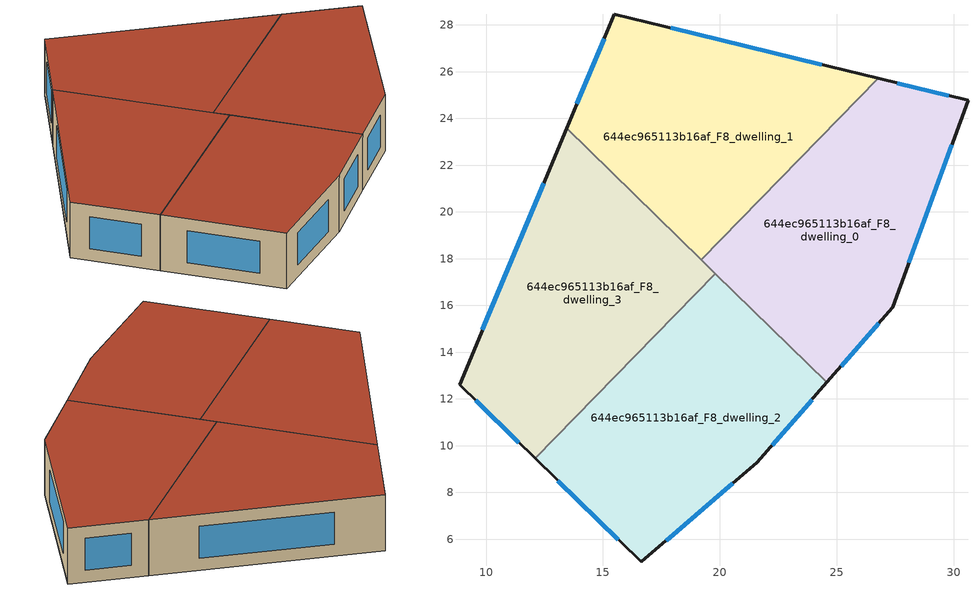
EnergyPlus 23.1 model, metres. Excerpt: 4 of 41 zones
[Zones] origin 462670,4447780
644ec965113b16af_F8_dwelling_0
 floor to 644ec965113b16af_F7_dwelling_0 (EU_floor_Construction): 30.62,24.77 27.4,15.93 24.59,12.7 19.21,17.95 26.77,25.71 z24
 wall outside (EU_wall_Construction): 24.59,12.7 27.4,15.93 30.62,24.77 26.77,25.71 z24:27
 wall to 644ec965113b16af_F8_dwelling_1 (EU_wall_Construction): 26.77,25.71 19.21,17.95 z24:27
 wall to 644ec965113b16af_F8_dwelling_2 (EU_wall_Construction): 19.81,17.36 24.59,12.7 z24:27
 wall to 644ec965113b16af_F8_dwelling_3 (EU_wall_Construction): 19.21,17.95 19.81,17.36 z24:27
 window (EU_Window_Construction): 29.8,24.97 27.6,25.51 / 28.09,17.82 29.93,22.88 / 25.19,13.39 26.8,15.24 z24.64:26.36
 roof outside (EU_roof_Construction): 27.4,15.93 30.62,24.77 26.77,25.71 19.21,17.95 24.59,12.7 z27
644ec965113b16af_F8_dwelling_1
 floor to 644ec965113b16af_F7_dwelling_1 (EU_floor_Construction): 26.77,25.71 19.21,17.95 13.45,23.57 15.49,28.46 z24
 wall outside (EU_wall_Construction): 26.77,25.71 15.49,28.46 13.45,23.57 z24:27
 wall to 644ec965113b16af_F8_dwelling_3 (EU_wall_Construction): 13.45,23.57 19.21,17.95 z24:27
 window (EU_Window_Construction): 15.05,27.41 13.88,24.62 / 24.36,26.3 17.91,27.87 z24.64:26.36
 roof outside (EU_roof_Construction): 19.21,17.95 26.77,25.71 15.49,28.46 13.45,23.57 z27
644ec965113b16af_F8_dwelling_2
 floor to 644ec965113b16af_F7_dwelling_2 (EU_floor_Construction): 24.59,12.7 21.61,9.3 16.64,5.03 12.1,9.46 19.81,17.36 z24
 wall outside (EU_wall_Construction): 12.1,9.46 16.64,5.03 21.61,9.3 24.59,12.7 z24:27
 wall to 644ec965113b16af_F8_dwelling_3 (EU_wall_Construction): 19.81,17.36 12.1,9.46 z24:27
 window (EU_Window_Construction): 13.07,8.51 15.66,5.98 / 22.25,10.03 23.95,11.97 / 17.7,5.94 20.55,8.38 z24.64:26.36
 roof outside (EU_roof_Construction): 21.61,9.3 24.59,12.7 19.81,17.36 12.1,9.46 16.64,5.03 z27
644ec965113b16af_F8_dwelling_3
 floor to 644ec965113b16af_F7_dwelling_3 (EU_floor_Construction): 19.81,17.36 12.1,9.46 8.87,12.61 13.45,23.57 z24
 wall outside (EU_wall_Construction): 13.45,23.57 8.87,12.61 12.1,9.46 z24:27
 window (EU_Window_Construction): 9.56,11.94 11.41,10.13 / 12.47,21.22 9.85,14.96 z24.64:26.36
 roof outside (EU_roof_Construction): 12.1,9.46 19.81,17.36 13.45,23.57 8.87,12.61 z27
[Building]
EU S2 Campaign: North Axis=0; Terrain=City; Solar Distribution=FullExterior
[Site:Location]
Yerevan-Zvartnots.Intl.AP: Latitude=40.15; Longitude=44.383; Time Zone=4; Elevation=854
[SizingPeriod:WeatherFileDays]
AnnualSizingPeriod: Begin Month=1; Begin Day of Month=1; End Month=12; End Day of Month=31; Day of Week for Start Day=Monday; Use Weather File Daylight Saving Period=No; Use Weather File Rain and Snow Indicators=No
[MATERIAL]
EU_InternalMass_Material: Roughness=MediumRough; Thickness=0.1; Conductivity=1; Density=1800; Specific Heat=900; Thermal Absorptance=0.9; Solar Absorptance=0.7; Visible Absorptance=0.7
[MATERIAL:NOMASS] Roughness=MediumRough; Thermal Absorptance=0.9; Solar Absorptance=0.7; Visible Absorptance=0.7
Name | Thermal Resistance
EU_wall_NoMass | 1.05043
EU_roof_NoMass | 1.45357
EU_floor_NoMass | 0.478065
[WINDOWMATERIAL:SIMPLEGLAZINGSYSTEM]
EU_Window_SimpleGlazing: UFactor=2.5566; Solar Heat Gain Coefficient=0.75; Visible Transmittance=0.75
[CONSTRUCTION]
EU_wall_Construction: EU_wall_NoMass
EU_roof_Construction: EU_roof_NoMass
EU_floor_Construction: EU_floor_NoMass
EU_Window_Construction: EU_Window_SimpleGlazing
EU_InternalMass_Construction: EU_InternalMass_Material
[ZONE] Type=1; Multiplier=1; Ceiling Height=autocalculate; Floor Area=autocalculate; Part of Total Floor Area=Yes
Name | Volume
644ec965113b16af_F8_dwelling_0 | 222.034
644ec965113b16af_F8_dwelling_1 | 222.049
644ec965113b16af_F8_dwelling_2 | 222.019
644ec965113b16af_F8_dwelling_3 | 222.035
[INTERNALMASS] Construction=EU_InternalMass_Construction
Name | Zone or ZoneList | Surface Area
644ec965113b16af_F8_dwelling_0_EU_InternalMass | 644ec965113b16af_F8_dwelling_0 | 74.0115
644ec965113b16af_F8_dwelling_1_EU_InternalMass | 644ec965113b16af_F8_dwelling_1 | 74.0165
644ec965113b16af_F8_dwelling_2_EU_InternalMass | 644ec965113b16af_F8_dwelling_2 | 74.0065
644ec965113b16af_F8_dwelling_3_EU_InternalMass | 644ec965113b16af_F8_dwelling_3 | 74.0116
[OTHEREQUIPMENT] Fuel Type=Electricity; Design Level Calculation Method=Watts/Area; Power per Zone Floor Area=1; Fraction Latent=0; Fraction Radiant=0; Fraction Lost=0; Carbon Dioxide Generation Rate=0; EndUse Subcategory=EU_Step8_InternalGains
Name | Zone or ZoneList or Space or SpaceList | Schedule
EU_Step8_InternalGain_644ec965113b16af_F8_dwelling_0_f000 | 644ec965113b16af_F8_dwelling_0 | EU_Step8_GainSchedule_644ec965113b16af_F8_dwelling_0_f000
EU_Step8_InternalGain_644ec965113b16af_F8_dwelling_1_f000 | 644ec965113b16af_F8_dwelling_1 | EU_Step8_GainSchedule_644ec965113b16af_F8_dwelling_1_f000
EU_Step8_InternalGain_644ec965113b16af_F8_dwelling_2_f000 | 644ec965113b16af_F8_dwelling_2 | EU_Step8_GainSchedule_644ec965113b16af_F8_dwelling_2_f000
EU_Step8_InternalGain_644ec965113b16af_F8_dwelling_3_f000 | 644ec965113b16af_F8_dwelling_3 | EU_Step8_GainSchedule_644ec965113b16af_F8_dwelling_3_f000
[ZONEVENTILATION:DESIGNFLOWRATE] Schedule=EU_AlwaysOn; Design Flow Rate Calculation Method=AirChanges/Hour; Air Changes per Hour=0.557805; Ventilation Type=Natural; Fan Pressure Rise=0; Fan Total Efficiency=1; Constant Term Coefficient=1; Temperature Term Coefficient=0; Velocity Term Coefficient=0; Velocity Squared Term Coefficient=0; Minimum Indoor Temperature=-100; Maximum Indoor Temperature=100; Delta Temperature=-100; Minimum Outdoor Temperature=-100; Maximum Outdoor Temperature=100; Maximum Wind Speed=40
Name | Zone or ZoneList or Space or SpaceList
EU_ConstantAir_644ec965113b16af_F8_dwelling_0 | 644ec965113b16af_F8_dwelling_0
EU_ConstantAir_644ec965113b16af_F8_dwelling_1 | 644ec965113b16af_F8_dwelling_1
EU_ConstantAir_644ec965113b16af_F8_dwelling_2 | 644ec965113b16af_F8_dwelling_2
EU_ConstantAir_644ec965113b16af_F8_dwelling_3 | 644ec965113b16af_F8_dwelling_3
[HVACTEMPLATE:THERMOSTAT] Constant Heating Setpoint=20; Constant Cooling Setpoint=50
EU_HeatOnly_644ec965113b16af_F0_dwelling_0; EU_HeatOnly_644ec965113b16af_F0_dwelling_1; EU_HeatOnly_644ec965113b16af_F0_dwelling_2; EU_HeatOnly_644ec965113b16af_F0_dwelling_3; EU_HeatOnly_644ec965113b16af_F0_dwelling_4; EU_HeatOnly_644ec965113b16af_F1_dwelling_0; EU_HeatOnly_644ec965113b16af_F1_dwelling_1; EU_HeatOnly_644ec965113b16af_F1_dwelling_2; EU_HeatOnly_644ec965113b16af_F1_dwelling_3; EU_HeatOnly_644ec965113b16af_F1_dwelling_4; EU_HeatOnly_644ec965113b16af_F2_dwelling_0; EU_HeatOnly_644ec965113b16af_F2_dwelling_1; EU_HeatOnly_644ec965113b16af_F2_dwelling_2; EU_HeatOnly_644ec965113b16af_F2_dwelling_3; EU_HeatOnly_644ec965113b16af_F2_dwelling_4; EU_HeatOnly_644ec965113b16af_F3_dwelling_0; EU_HeatOnly_644ec965113b16af_F3_dwelling_1; EU_HeatOnly_644ec965113b16af_F3_dwelling_2; EU_HeatOnly_644ec965113b16af_F3_dwelling_3; EU_HeatOnly_644ec965113b16af_F3_dwelling_4; EU_HeatOnly_644ec965113b16af_F4_dwelling_0; EU_HeatOnly_644ec965113b16af_F4_dwelling_1; EU_HeatOnly_644ec965113b16af_F4_dwelling_2; EU_HeatOnly_644ec965113b16af_F4_dwelling_3; EU_HeatOnly_644ec965113b16af_F4_dwelling_4; EU_HeatOnly_644ec965113b16af_F5_dwelling_0; EU_HeatOnly_644ec965113b16af_F5_dwelling_1; EU_HeatOnly_644ec965113b16af_F5_dwelling_2; EU_HeatOnly_644ec965113b16af_F5_dwelling_3; EU_HeatOnly_644ec965113b16af_F6_dwelling_0; EU_HeatOnly_644ec965113b16af_F6_dwelling_1; EU_HeatOnly_644ec965113b16af_F6_dwelling_2; EU_HeatOnly_644ec965113b16af_F6_dwelling_3; EU_HeatOnly_644ec965113b16af_F7_dwelling_0; EU_HeatOnly_644ec965113b16af_F7_dwelling_1; EU_HeatOnly_644ec965113b16af_F7_dwelling_2; EU_HeatOnly_644ec965113b16af_F7_dwelling_3; EU_HeatOnly_644ec965113b16af_F8_dwelling_0; EU_HeatOnly_644ec965113b16af_F8_dwelling_1; EU_HeatOnly_644ec965113b16af_F8_dwelling_2; EU_HeatOnly_644ec965113b16af_F8_dwelling_3
[HVACTEMPLATE:ZONE:IDEALLOADSAIRSYSTEM] System Availability Schedule=EU_AlwaysOn; Maximum Heating Supply Air Temperature=50; Minimum Cooling Supply Air Temperature=13; Maximum Heating Supply Air Humidity Ratio=0.0156; Minimum Cooling Supply Air Humidity Ratio=0.0077; Heating Limit=NoLimit; Cooling Limit=NoLimit; Heating Availability Schedule=EU_AlwaysOn; Cooling Availability Schedule=EU_CoolingOff; Dehumidification Control Type=ConstantSensibleHeatRatio; Cooling Sensible Heat Ratio=0.7; Dehumidification Setpoint=60; Humidification Control Type=None; Humidification Setpoint=30; Outdoor Air Method=None; Outdoor Air Flow Rate per Person=0.00944; Outdoor Air Flow Rate per Zone Floor Area=0; Outdoor Air Flow Rate per Zone=0; Demand Controlled Ventilation Type=None; Outdoor Air Economizer Type=NoEconomizer; Heat Recovery Type=None; Sensible Heat Recovery Effectiveness=0.7; Latent Heat Recovery Effectiveness=0.65
Name | Template Thermostat
644ec965113b16af_F8_dwelling_0 | EU_HeatOnly_644ec965113b16af_F8_dwelling_0
644ec965113b16af_F8_dwelling_1 | EU_HeatOnly_644ec965113b16af_F8_dwelling_1
644ec965113b16af_F8_dwelling_2 | EU_HeatOnly_644ec965113b16af_F8_dwelling_2
644ec965113b16af_F8_dwelling_3 | EU_HeatOnly_644ec965113b16af_F8_dwelling_3
[SIZING:ZONE] Zone Cooling Design Supply Air Temperature Input Method=SupplyAirTemperature; Zone Cooling Design Supply Air Temperature=13; Zone Heating Design Supply Air Temperature Input Method=SupplyAirTemperature; Zone Heating Design Supply Air Temperature=50; Zone Cooling Design Supply Air Humidity Ratio=0.008; Zone Heating Design Supply Air Humidity Ratio=0.008; Cooling Design Air Flow Method=DesignDay; Cooling Design Air Flow Rate=0; Cooling Minimum Air Flow per Zone Floor Area=0.000762; Cooling Minimum Air Flow=0; Cooling Minimum Air Flow Fraction=0.2; Heating Design Air Flow Method=DesignDay; Heating Design Air Flow Rate=0; Heating Maximum Air Flow per Zone Floor Area=0.002032; Heating Maximum Air Flow=0.141576; Heating Maximum Air Flow Fraction=0.3; Account for Dedicated Outdoor Air System=No; Dedicated Outdoor Air System Control Strategy=NeutralSupplyAir; Dedicated Outdoor Air Low Setpoint Temperature for Design=autosize; Dedicated Outdoor Air High Setpoint Temperature for Design=autosize; Zone Load Sizing Method=Sensible Load Only No Latent Load; Zone Latent Cooling Design Supply Air Humidity Ratio Input Method=HumidityRatioDifference; Zone Cooling Design Supply Air Humidity Ratio Difference=0.005; Zone Latent Heating Design Supply Air Humidity Ratio Input Method=HumidityRatioDifference; Zone Humidification Design Supply Air Humidity Ratio Difference=0.005
644ec965113b16af_F8_dwelling_0; 644ec965113b16af_F8_dwelling_1; 644ec965113b16af_F8_dwelling_2; 644ec965113b16af_F8_dwelling_3
[SCHEDULE:CONSTANT]
Name | Hourly Value
EU_AlwaysOn | 1
EU_CoolingOff | 0
[SCHEDULE:FILE] Column Number=1; Rows to Skip at Top=0; Number of Hours of Data=8760; Column Separator=Comma; Interpolate to Timestep=No; Minutes per Item=60; Adjust Schedule for Daylight Savings=Yes
Name | File
EU_Step8_GainSchedule_644ec965113b16af_F8_dwelling_0_f000 | ../../schedules/644ec965113b16af/644ec965113b16af_F8_dwelling_0_f000_gain.csv
EU_Step8_GainSchedule_644ec965113b16af_F8_dwelling_1_f000 | ../../schedules/644ec965113b16af/644ec965113b16af_F8_dwelling_1_f000_gain.csv
EU_Step8_GainSchedule_644ec965113b16af_F8_dwelling_2_f000 | ../../schedules/644ec965113b16af/644ec965113b16af_F8_dwelling_2_f000_gain.csv
EU_Step8_GainSchedule_644ec965113b16af_F8_dwelling_3_f000 | ../../schedules/644ec965113b16af/644ec965113b16af_F8_dwelling_3_f000_gain.csv
